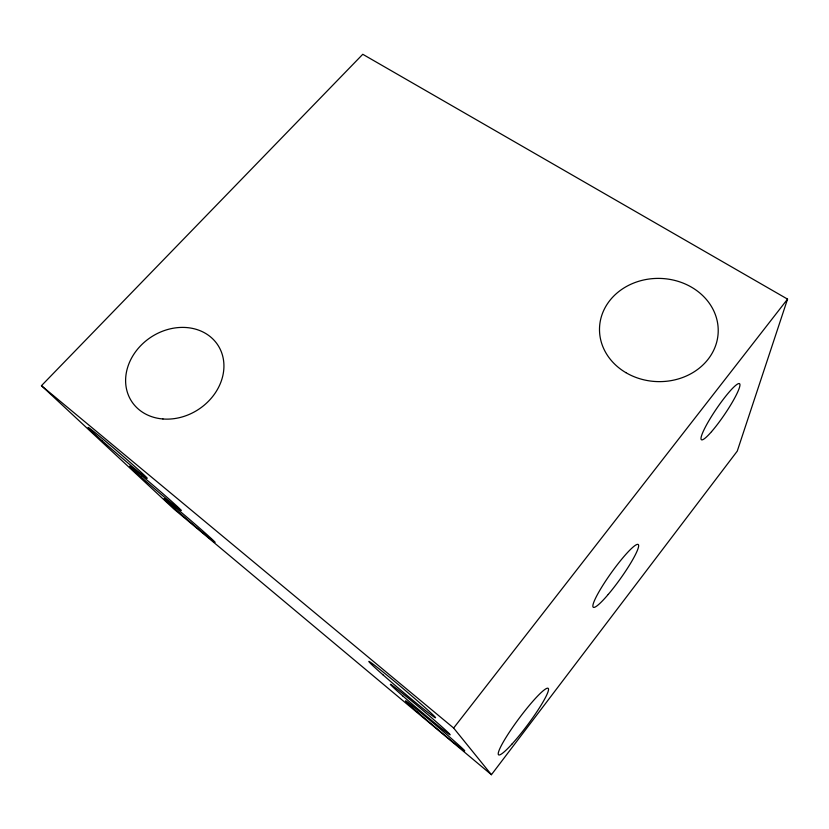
<?xml version="1.0" encoding="UTF-8"?>
<svg xmlns="http://www.w3.org/2000/svg" width="829" height="829" viewBox="0 0 829 829"><rect width="100%" height="100%" fill="white"/><g stroke="black" fill="none" stroke-linecap="round" stroke-linejoin="round"><path stroke-width="1.24" d="M787.55 299.124L737.25 451.142L491.421 774.711L174.09 509.203L41.45 385.692L362.77 54.289L787.55 299.124L453.639 728.028L491.421 774.711M41.45 385.692L453.639 728.028M711.52 431.671A33.906 4.943 -55.8 0 0 739.934 384.49A33.906 4.943 -55.8 0 0 709.966 418.935A33.906 4.943 -55.8 0 0 711.52 431.671M102.06 440.676A39.108 1.047 40.7 0 0 147.189 478.333A39.108 1.047 40.7 0 0 103.397 439.443A39.108 1.047 40.7 0 0 102.06 440.676M625.843 372.625A59.367 51.605 2 0 0 718.09 333.952A59.367 51.605 2 0 0 632.651 283.477A59.367 51.605 2 0 0 625.843 372.625M140.816 476.789A34.227 0.86 40.6 0 0 181.168 510.519A34.227 0.86 40.6 0 0 143.738 477.349A34.227 0.86 40.6 0 0 140.816 476.789M608.227 594.434A38.559 5.42 -54.4 0 0 638.237 544.529A38.559 5.42 -54.4 0 0 600.838 588.611A38.559 5.42 -54.4 0 0 608.227 594.434M162.95 418.977A51.481 43.232 -33.2 0 0 222.006 353.724A51.481 43.232 -33.2 0 0 139.365 347.102A51.481 43.232 -33.2 0 0 162.95 418.977M402.811 695.966A38.88 1.078 40.2 0 0 450.012 734.784A38.88 1.078 40.2 0 0 408.635 698.432A38.88 1.078 40.2 0 0 402.811 695.966M382.967 674.816A43.522 1.347 40.2 0 0 435.412 717.779A43.522 1.347 40.2 0 0 388.552 676.474A43.522 1.347 40.2 0 0 382.967 674.816M512.053 743.976A41.45 5.357 -53.3 0 0 548.487 688.92A41.45 5.357 -53.3 0 0 509.628 731.8A41.45 5.357 -53.3 0 0 512.053 743.976M174.618 508.509A33.637 0.788 40.6 0 0 215.053 542.363A33.637 0.788 40.6 0 0 179.23 510.674A33.637 0.788 40.6 0 0 174.618 508.509M417.267 711.831A38.673 0.974 40.2 0 0 464.53 750.846A38.673 0.974 40.2 0 0 423.888 715.22A38.673 0.974 40.2 0 0 417.267 711.831"/></g></svg>
